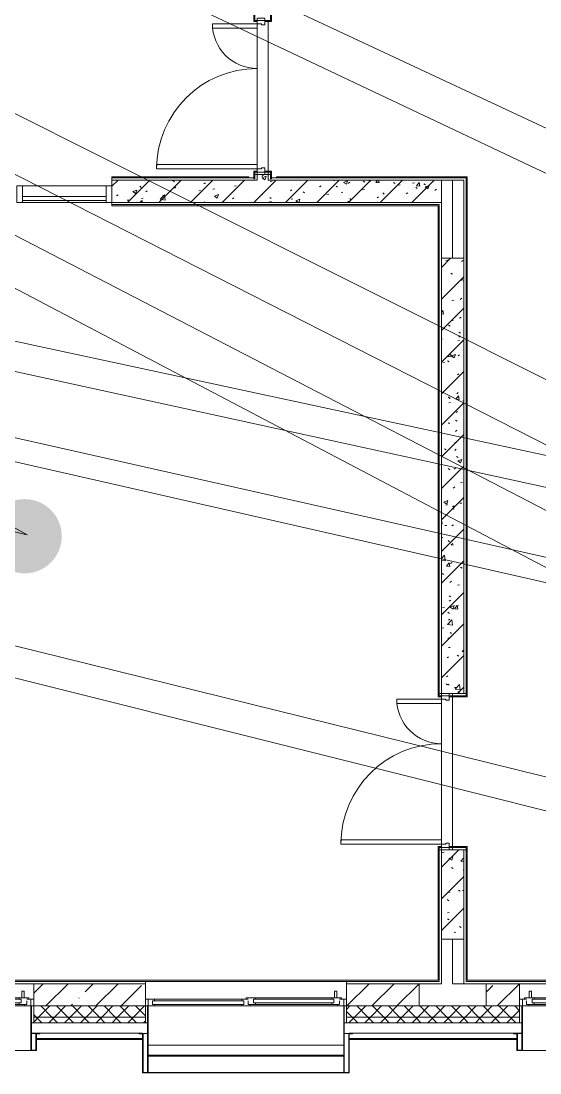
# Model space of a CAD drawing. Header units: millimetres. Extents: x -584918 to 2941280, y 3000189 to 4229862.
# Drawn here: x 190248 to 194893, y 3825766 to 3835191 of the extents above; entities that cross this region are included whole.
import ezdxf

# ---------------------------------------------------------------- set-up
doc = ezdxf.new("R2010")
doc.units = ezdxf.units.MM
doc.linetypes.add('ASVP_Невидимые', pattern=[5, 3, -2])
for name, color, linetype, lineweight in [('_ Окна', 7, 'Continuous', 0), ('Витраж', 7, 'Continuous', 0), ('Двери', 7, 'Continuous', 0), ('Обобщенные модели', 7, 'Continuous', 0), ('Ограждение', 7, 'Continuous', 0), ('Окна', 7, 'Continuous', 0), ('Панели витража', 7, 'Continuous', 0), ('Перекрытие', 7, 'Continuous', 0), ('Стены внутренние', 7, 'Continuous', 0), ('Стены наружные', 7, 'Continuous', 0), ('Стены несущие', 7, 'Continuous', 0), ('Стены отделка', 7, 'Continuous', 0), ('Стены перегородки', 7, 'Continuous', 0), ('Стены штриховка', 7, 'Continuous', 0), ('экспертиза ДУ', 1, 'Continuous', 0), ('экспертиза ДУ пояснения', 6, 'Continuous', 0)]:
    doc.layers.add(name, color=color, linetype=linetype, lineweight=lineweight)
pattern_1 = [(45, (184030.3, 3824416.36), (-141.4214, 141.4214), [])]
pattern_2 = [(50, (184030.3, 3824416.36), (364.368, -31.878), [38.1, -419.1]), (355, (184030.3, 3824416.36), (-70.486, 382.113), [30.48, -335.28]), (100.451, (184060.67, 3824413.7), (293.885, 350.233), [32.38, -356.18]), (46.184, (184030.3, 3824517.96), (542.158, -84.086), [57.15, -628.65]), (96.636, (184075.5, 3824510.96), (474.805, 494.855), [48.57, -534.27]), (351.184, (184030.3, 3824517.96), (474.81, 494.85), [45.72, -502.92]), (21, (184081.1, 3824492.56), (303.2285, -204.5305), [38.1, -419.1]), (326, (184081.1, 3824492.56), (123.604, 368.376), [30.48, -335.28]), (71.451, (184106.37, 3824475.52), (426.834, 163.843), [32.38, -356.18]), (37.5, (184030.3, 3824416.36), (6.1766, 169.1102), [16.764, -314.452, 16.764, -323.596, -336.55]), (37.5, (184030.3, 3824416.36), (6.1766, 169.1102), [-671.576, 16.764, -319.786]), (7.5, (184030.3, 3824416.36), (133.6389, 200.3615), [16.764, -177.292, 16.764, -306.832, -128.27]), (7.5, (184030.3, 3824416.36), (133.6389, 200.3615), [-517.652, 16.764, -111.506]), (327.5, (183917.02, 3824416.36), (271.1818, -11.4584), [16.764, -110.236, 16.764, -379.476, -525.78]), (327.5, (183917.02, 3824416.36), (271.1818, -11.4584), [-523.24, 16.764, -509.016]), (317.5, (183866.22, 3824416.36), (296.2585, 50.853), [16.764, -148.336, 16.764, -246.38, -373.38]), (317.5, (183866.22, 3824416.36), (296.2585, 50.853), [-428.244, 16.764, -356.616])]
pattern_3 = [(45, (184030.3, 3824416.36), (-224.5064, 224.5064), []), (45, (184254.8, 3824416.36), (-224.5064, 224.5064), [396.875, -79.375, 3.353, -76.022])]
pattern_4 = [(45, (184030.3, 3824416.36), (-235.732, 235.732), []), (45, (184187.46, 3824416.36), (-235.732, 235.732), [])]
pattern_5 = [(45, (184030.3, 3824416.36), (-70.7107, 70.7107), []), (135, (184030.3, 3824416.36), (-70.7107, -70.7107), [])]

# ---------------------------------------------------------------- blocks, each defined once
blk = doc.blocks.new('ASVP_ДверьДеревянная_2 полотна - Межкомнатная 1300х2000h_полотна_ Г Л _1220 в свету_-7533811-АР Этаж 02')
at = {"layer": 'Двери', "linetype": 'ASVP_Невидимые', "lineweight": 18}
for p, q in [((-680, 20), (-700, 20)), ((-700, 20), (-700, -50)), ((-680, -50), (-680, 20)), ((680, -50), (680, 20)), ((680, 20), (700, 20)), ((700, 20), (700, -50)), ((-700, -50), (-680, -50)), ((700, -50), (680, -50))]:
    blk.add_line(p, q, dxfattribs=at)
at = {"layer": 'Двери', "lineweight": 18}
for p, q in [((-680, 20), (-680, -50)), ((-640, 20), (-680, 20)), ((-640, -10), (-640, 20)), ((640, 20), (680, 20)), ((640, -10), (640, 20)), ((680, 20), (680, -50)), ((-680, -50), (-650, -50)), ((-650, -50), (-650, -10)), ((-650, -10), (-640, -10)), ((-610, -50), (-650, -50)), ((-650, -50), (-650, -450)), ((-610, -450), (-610, -50)), ((610, -950), (610, -50)), ((610, -50), (650, -50)), ((650, -10), (640, -10)), ((650, -50), (650, -10)), ((650, -50), (650, -950)), ((680, -50), (650, -50)), ((-650, -450), (-610, -450)), ((650, -950), (610, -950))]:
    blk.add_line(p, q, dxfattribs=at)
at = {"layer": 'Двери'}
for centre, radius, start, end in [((-650, -50), 400, 270, 0), ((650, -50), 900, 180, 270)]:
    blk.add_arc(centre, radius, start, end, dxfattribs=at)
blk = doc.blocks.new('ASVP_НАЛИЧНИК МДФ_Двери - Наличник дверной МДФ-7533812-АР Этаж 02')
at = {"layer": 'Обобщенные модели'}
for p, q in [((-740, 5), (-740, 0)), ((-740, 0), (-681, 0)), ((-675, 10), (-735, 10)), ((-681, 1), (-680, 1)), ((-681, 0), (-681, 1)), ((-680, 1), (-680, -50)), ((-670, -50), (-670, 5)), ((670, 5), (670, -50)), ((735, 10), (675, 10)), ((680, 1), (681, 1)), ((680, -50), (680, 1)), ((681, 1), (681, 0)), ((681, 0), (740, 0)), ((740, 0), (740, 5))]:
    blk.add_line(p, q, dxfattribs=at)
for centre, start, end in [((-735, 5), 90, 180), ((-675, 5), 360, 90), ((675, 5), 90, 180), ((735, 5), 0, 90)]:
    blk.add_arc(centre, 5, start, end, dxfattribs=at)
blk = doc.blocks.new('ASVP_НАЛИЧНИК МДФ_Двери - Наличник дверной МДФ-7488638-АР Этаж 02')
at = {"layer": 'Обобщенные модели'}
for p, q in [((-740, 5), (-740, 0)), ((-740, 0), (-681, 0)), ((-675, 10), (-735, 10)), ((-681, 1), (-680, 1)), ((-681, 0), (-681, 1)), ((-680, 1), (-680, -20)), ((-670, -20), (-670, 5)), ((670, 5), (670, -20)), ((735, 10), (675, 10)), ((680, 1), (681, 1)), ((680, -20), (680, 1)), ((681, 1), (681, 0)), ((681, 0), (740, 0)), ((740, 0), (740, 5))]:
    blk.add_line(p, q, dxfattribs=at)
for centre, start, end in [((-735, 5), 90, 180), ((-675, 5), 360, 90), ((675, 5), 90, 180), ((735, 5), 0, 90)]:
    blk.add_arc(centre, 5, start, end, dxfattribs=at)
blk = doc.blocks.new('ASVP_ДверьДеревянная_2 полотна - Межкомнатная 1300х2000h_полотна_ Г Л _1220 в свету_-7769643-АР Этаж 02')
at = {"layer": 'Двери', "linetype": 'ASVP_Невидимые', "lineweight": 18}
for p, q in [((-680, -30), (-700, -30)), ((-700, -30), (-700, -100)), ((-680, -100), (-680, -30)), ((680, -100), (680, -30)), ((680, -30), (700, -30)), ((700, -30), (700, -100)), ((-700, -100), (-680, -100)), ((700, -100), (680, -100))]:
    blk.add_line(p, q, dxfattribs=at)
at = {"layer": 'Двери', "lineweight": 18}
for p, q in [((-680, -30), (-680, -100)), ((-640, -30), (-680, -30)), ((-650, -100), (-650, -60)), ((-650, -60), (-640, -60)), ((-640, -60), (-640, -30)), ((640, -30), (680, -30)), ((640, -60), (640, -30)), ((650, -60), (640, -60)), ((650, -100), (650, -60)), ((680, -30), (680, -100)), ((-680, -100), (-650, -100)), ((-610, -100), (-650, -100)), ((-650, -100), (-650, -500)), ((-610, -500), (-610, -100)), ((610, -1000), (610, -100)), ((610, -100), (650, -100)), ((650, -100), (650, -1000)), ((680, -100), (650, -100)), ((-650, -500), (-610, -500)), ((650, -1000), (610, -1000))]:
    blk.add_line(p, q, dxfattribs=at)
at = {"layer": 'Двери'}
for centre, radius, start, end in [((-650, -100), 400, 270, 0), ((650, -100), 900, 180, 270)]:
    blk.add_arc(centre, radius, start, end, dxfattribs=at)
blk = doc.blocks.new('ASVP_НАЛИЧНИК МДФ_Двери - Наличник дверной МДФ-7488637-АР Этаж 02')
at = {"layer": 'Обобщенные модели'}
for p, q in [((-740, 5), (-740, 0)), ((-740, 0), (-681, 0)), ((-675, 10), (-735, 10)), ((-681, 1), (-680, 1)), ((-681, 0), (-681, 1)), ((-680, 1), (-680, -150)), ((-670, -150), (-670, 5)), ((670, 5), (670, -150)), ((735, 10), (675, 10)), ((680, 1), (681, 1)), ((680, -150), (680, 1)), ((681, 1), (681, 0)), ((681, 0), (740, 0)), ((740, 0), (740, 5))]:
    blk.add_line(p, q, dxfattribs=at)
for centre, start, end in [((-735, 5), 90, 180), ((-675, 5), 360, 90), ((675, 5), 90, 180), ((735, 5), 0, 90)]:
    blk.add_arc(centre, 5, start, end, dxfattribs=at)
blk = doc.blocks.new('ASVP_НАЛИЧНИК МДФ_Двери - Наличник дверной МДФ-V12-АР Этаж 02')
at = {"layer": 'Обобщенные модели'}
for p, q in [((-740, 5), (-740, 0)), ((-740, 0), (-681, 0)), ((-675, 10), (-735, 10)), ((-681, 1), (-680, 1)), ((-681, 0), (-681, 1)), ((-680, 1), (-680, -20)), ((-670, -20), (-670, 5)), ((670, 5), (670, -20)), ((735, 10), (675, 10)), ((680, 1), (681, 1)), ((680, -20), (680, 1)), ((681, 1), (681, 0)), ((681, 0), (740, 0)), ((740, 0), (740, 5))]:
    blk.add_line(p, q, dxfattribs=at)
for centre, start, end in [((-735, 5), 90, 180), ((-675, 5), 360, 90), ((675, 5), 90, 180), ((735, 5), 0, 90)]:
    blk.add_arc(centre, 5, start, end, dxfattribs=at)
blk = doc.blocks.new('Системная панель - Cтеклопакет Двухкамерный_36 мм-7511903-АР Этаж 02')
at = {"layer": 'Панели витража', "lineweight": 18}
for p, q in [((375, 18), (-375, 18)), ((-375, 18), (-375, -18)), ((375, -18), (375, 18)), ((-375, -18), (375, -18))]:
    blk.add_line(p, q, dxfattribs=at)
blk = doc.blocks.new('Прямоугольный импост - 50х150 мм-6338301-АР Этаж 02')
at = {"layer": 'Витраж', "lineweight": 18}
for p, q in [((-50, 115), (0, 115)), ((-50, -35), (-50, 115)), ((0, 115), (0, -35)), ((0, -35), (-50, -35))]:
    blk.add_line(p, q, dxfattribs=at)
blk = doc.blocks.new('Прямоугольный импост - 50х150 мм-6338307-АР Этаж 02')
at = {"layer": 'Витраж', "lineweight": 18}
for p, q in [((0, 115), (-50, 115)), ((-50, 115), (-50, -35)), ((0, -35), (0, 115)), ((-50, -35), (0, -35))]:
    blk.add_line(p, q, dxfattribs=at)
blk = doc.blocks.new('Окно_ПВХ_2Створки_1Фрамуга-верх - ОП_2100_h_х1750_2ст1фр-7975842-АР Этаж 02')
at = {"layer": '_ Окна'}
for p, q in [((-819, 100), (-900, 100)), ((-900, 100), (-900, 40)), ((-875, 40), (-875, 100)), ((-819, 86), (-819, 100)), ((38, 100), (-38, 100)), ((-38, 100), (-38, 86)), ((38, 86), (38, 100)), ((819, 100), (819, 86)), ((900, 100), (819, 100)), ((875, 40), (875, 100)), ((900, 40), (900, 100)), ((-900, 40), (-837, 40)), ((-855, 26), (-855, 40)), ((-770, 26), (-855, 26)), ((-837, 54), (-837, 86)), ((-837, 86), (-819, 86)), ((-770, 86), (-819, 86)), ((-788, 72), (-788, 40)), ((-770, 72), (-788, 72)), ((-788, 72), (-69, 72)), ((-788, 40), (-770, 40)), ((-788, 40), (-69, 40)), ((-770, 86), (-770, 72)), ((-770, 40), (-770, 26)), ((-87, 86), (-87, 72)), ((-87, 86), (-38, 86)), ((-87, 72), (-69, 72)), ((-87, 40), (-87, 26)), ((-69, 40), (-87, 40)), ((-2, 26), (-87, 26)), ((-69, 72), (-69, 40)), ((-38, 86), (-20, 86)), ((-20, 86), (-20, 54)), ((-20, 40), (20, 40)), ((-2, 40), (-2, 26)), ((20, 54), (20, 86)), ((20, 86), (38, 86)), ((20, 54), (837, 54)), ((20, 54), (38, 54)), ((38, 40), (20, 40)), ((38, 86), (819, 86)), ((38, 54), (38, 40)), ((819, 86), (837, 86)), ((819, 54), (819, 40)), ((837, 54), (819, 54)), ((837, 40), (819, 40)), ((837, 86), (837, 54)), ((837, 40), (900, 40))]:
    blk.add_line(p, q, dxfattribs=at)
at = {"layer": 'Окна'}
for p, q in [((-819, 100), (-38, 100)), ((38, 100), (819, 100)), ((-813.5, -34), (-813.5, 26)), ((-793.5, 26), (-793.5, -34)), ((-770, 86), (-87, 86)), ((-87, 26), (-770, 26)), ((819, 40), (38, 40)), ((-793.5, -34), (-813.5, -34))]:
    blk.add_line(p, q, dxfattribs=at)
blk = doc.blocks.new('Окно_ПВХ_2Створки_1Фрамуга-верх - ОП_2100_h_х1750_2ст1фр-7975843-АР Этаж 02')
at = {"layer": '_ Окна'}
for p, q in [((-900, -40), (-837, -40)), ((-900, -100), (-900, -40)), ((-875, -40), (-875, -100)), ((-855, -26), (-855, -40)), ((-770, -26), (-855, -26)), ((-837, -54), (-837, -86)), ((-837, -86), (-819, -86)), ((-819, -86), (-819, -100)), ((-770, -86), (-819, -86)), ((-788, -40), (-770, -40)), ((-788, -72), (-788, -40)), ((-788, -40), (-69, -40)), ((-770, -72), (-788, -72)), ((-788, -72), (-69, -72)), ((-770, -40), (-770, -26)), ((-770, -86), (-770, -72)), ((-2, -26), (-87, -26)), ((-87, -40), (-87, -26)), ((-69, -40), (-87, -40)), ((-87, -72), (-69, -72)), ((-87, -86), (-87, -72)), ((-87, -86), (-38, -86)), ((-69, -72), (-69, -40)), ((-38, -86), (-20, -86)), ((-38, -100), (-38, -86)), ((-20, -40), (20, -40)), ((-20, -86), (-20, -54)), ((-2, -40), (-2, -26)), ((38, -40), (20, -40)), ((20, -54), (20, -86)), ((20, -54), (837, -54)), ((20, -54), (38, -54)), ((20, -86), (38, -86)), ((38, -54), (38, -40)), ((38, -86), (38, -100)), ((38, -86), (819, -86)), ((837, -40), (819, -40)), ((819, -54), (819, -40)), ((837, -54), (819, -54)), ((819, -86), (837, -86)), ((819, -100), (819, -86)), ((837, -40), (900, -40)), ((837, -86), (837, -54)), ((875, -40), (875, -100)), ((900, -40), (900, -100)), ((-819, -100), (-900, -100)), ((38, -100), (-38, -100)), ((900, -100), (819, -100))]:
    blk.add_line(p, q, dxfattribs=at)
at = {"layer": 'Окна'}
for p, q in [((-793.5, 34), (-813.5, 34)), ((-813.5, 34), (-813.5, -26)), ((-793.5, -26), (-793.5, 34)), ((-87, -26), (-770, -26)), ((-770, -86), (-87, -86)), ((819, -40), (38, -40)), ((-819, -100), (-38, -100)), ((38, -100), (819, -100))]:
    blk.add_line(p, q, dxfattribs=at)
blk = doc.blocks.new('Откос с зашивкой _верх_низ_ - Откос-7920943-АР Этаж 02')
at = {"layer": 'Обобщенные модели'}
for p, q in [((-880, 300), (-880, -100)), ((-875, -100), (-875, 300)), ((875, 300), (875, -100)), ((880, -100), (880, 300)), ((-920, 55), (-955, 55)), ((-955, 55), (-955, 50)), ((-955, 50), (-925, 50)), ((-925, 50), (-925, -100)), ((-920, -95), (-920, 55)), ((-920, 55), (-880, 55)), ((880, 55), (920, 55)), ((955, 55), (920, 55)), ((920, 55), (920, -95)), ((925, -100), (925, 50)), ((925, 50), (955, 50)), ((955, 50), (955, 55)), ((-925, -100), (-875, -100)), ((-875, -95), (-920, -95)), ((-880, -100), (-875, -100)), ((-875, -100), (-875, -95)), ((-875, -100), (875, -100)), ((875, -100), (-875, -100)), ((920, -95), (875, -95)), ((875, -95), (875, -100)), ((875, -100), (880, -100)), ((875, -100), (925, -100))]:
    blk.add_line(p, q, dxfattribs=at)
blk = doc.blocks.new('Откос с зашивкой _верх_низ_ - Откос-7944822-АР Этаж 02')
at = {"layer": 'Обобщенные модели'}
for p, q in [((-880, 300), (-880, -300)), ((-875, -300), (-875, 300)), ((875, 300), (875, -300)), ((880, -300), (880, 300)), ((-920, 55), (-955, 55)), ((-955, 55), (-955, 50)), ((-955, 50), (-925, 50)), ((-925, 50), (-925, -300)), ((-920, -295), (-920, 55)), ((-920, 55), (-880, 55)), ((880, 55), (920, 55)), ((955, 55), (920, 55)), ((920, 55), (920, -295)), ((925, -300), (925, 50)), ((925, 50), (955, 50)), ((955, 50), (955, 55)), ((-875, -50), (875, -50)), ((-925, -300), (-875, -300)), ((-875, -295), (-920, -295)), ((-880, -300), (-875, -300)), ((-875, -300), (-875, -295)), ((875, -295), (-875, -295)), ((-875, -300), (875, -300)), ((875, -300), (-875, -300)), ((920, -295), (875, -295)), ((875, -295), (875, -300)), ((875, -300), (880, -300)), ((875, -300), (925, -300))]:
    blk.add_line(p, q, dxfattribs=at)
blk = doc.blocks.new('Откос с зашивкой _верх_низ_ - Откос-V93-АР Этаж 02')
at = {"layer": 'Обобщенные модели'}
for p, q in [((-580, 300), (-580, -100)), ((-575, -100), (-575, 300)), ((575, 300), (575, -100)), ((580, -100), (580, 300)), ((-620, 55), (-655, 55)), ((-655, 55), (-655, 50)), ((-655, 50), (-625, 50)), ((-625, 50), (-625, -100)), ((-620, -95), (-620, 55)), ((-620, 55), (-580, 55)), ((580, 55), (620, 55)), ((655, 55), (620, 55)), ((620, 55), (620, -95)), ((625, -100), (625, 50)), ((625, 50), (655, 50)), ((655, 50), (655, 55)), ((-625, -100), (-575, -100)), ((-575, -95), (-620, -95)), ((-580, -100), (-575, -100)), ((-575, -100), (-575, -95)), ((-575, -100), (575, -100)), ((575, -100), (-575, -100)), ((620, -95), (575, -95)), ((575, -95), (575, -100)), ((575, -100), (580, -100)), ((575, -100), (625, -100))]:
    blk.add_line(p, q, dxfattribs=at)
blk = doc.blocks.new('Окно_ПВХ_1Створка_1Фрамуга-верх - ОП_2100_h_х1150_1ст1фр-V86-АР Этаж 02')
at = {"layer": '_ Окна'}
for p, q in [((-519, 100), (-600, 100)), ((-600, 100), (-600, 40)), ((-575, 40), (-575, 100)), ((-519, 86), (-519, 100)), ((519, 100), (519, 86)), ((600, 100), (519, 100)), ((575, 40), (575, 100)), ((600, 40), (600, 100)), ((-600, 40), (-537, 40)), ((-555, 26), (-555, 40)), ((-470, 26), (-555, 26)), ((-537, 54), (-537, 86)), ((-537, 86), (-519, 86)), ((-470, 86), (-519, 86)), ((-488, 72), (-488, 40)), ((-470, 72), (-488, 72)), ((-488, 72), (488, 72)), ((-488, 40), (-470, 40)), ((-488, 40), (488, 40)), ((-470, 86), (-470, 72)), ((-470, 40), (-470, 26)), ((470, 86), (470, 72)), ((470, 86), (519, 86)), ((470, 72), (488, 72)), ((470, 40), (470, 26)), ((488, 40), (470, 40)), ((555, 26), (470, 26)), ((488, 72), (488, 40)), ((519, 86), (537, 86)), ((537, 86), (537, 54)), ((537, 40), (600, 40)), ((555, 40), (555, 26))]:
    blk.add_line(p, q, dxfattribs=at)
at = {"layer": 'Окна'}
for p, q in [((-519, 100), (519, 100)), ((-513.5, -34), (-513.5, 26)), ((-493.5, 26), (-493.5, -34)), ((-470, 86), (470, 86)), ((470, 26), (-470, 26)), ((-493.5, -34), (-513.5, -34))]:
    blk.add_line(p, q, dxfattribs=at)
blk = doc.blocks.new('Ограждение 26 - Ограждение 1-7951586-АР Этаж 02')
at = {"layer": 'Ограждение'}
for p, q in [((7355.9, 1509.3), (9105.9, 1509.3)), ((9105.9, 1499.3), (7355.9, 1499.3))]:
    blk.add_line(p, q, dxfattribs=at)

msp = doc.modelspace()

# ---------------------------------------------------------------- hatches: boundary and pattern name
at = {"layer": 'Стены внутренние'}
h = msp.add_hatch(dxfattribs=at)
h.set_pattern_fill('FP_1', color=256, style=0, pattern_type=2)
h.set_pattern_definition(pattern_1)
h.paths.add_polyline_path([(192461.203, 3833765.697), (192461.203, 3833815.697), (192361.203, 3833815.697), (192361.203, 3833765.697)])
h.paths.add_polyline_path([(192361.203, 3835215.697), (192461.203, 3835215.697), (192461.203, 3835365.697), (192361.203, 3835365.697), (192361.203, 3835358.761)])
h = msp.add_hatch(dxfattribs=at)
h.set_pattern_fill('FP_2', color=256, style=0, pattern_type=2)
h.set_pattern_definition(pattern_2)
h.paths.add_polyline_path([(192461.203, 3833765.697), (192461.203, 3833815.697), (192361.203, 3833815.697), (192361.203, 3833765.697)])
h.paths.add_polyline_path([(192361.203, 3835215.697), (192461.203, 3835215.697), (192461.203, 3835365.697), (192361.203, 3835365.697), (192361.203, 3835358.761)])
h = msp.add_hatch(dxfattribs=at)
h.set_pattern_fill('FP_1', color=256, style=0, pattern_type=2)
h.set_pattern_definition(pattern_1)
h.paths.add_polyline_path([(193477.382, 3833565.697), (194011.203, 3833565.697), (194011.203, 3833765.697), (191061.203, 3833765.697), (191061.203, 3833565.697), (192541.011, 3833565.697)])
h = msp.add_hatch(dxfattribs=at)
h.set_pattern_fill('FP_2', color=256, style=0, pattern_type=2)
h.set_pattern_definition(pattern_2)
h.paths.add_polyline_path([(193477.382, 3833565.697), (194011.203, 3833565.697), (194011.203, 3833765.697), (191061.203, 3833765.697), (191061.203, 3833565.697), (192541.011, 3833565.697)])
h = msp.add_hatch(dxfattribs=at)
h.set_pattern_fill('FP_1', color=256, style=0, pattern_type=2)
h.set_pattern_definition(pattern_1)
h.paths.add_polyline_path([(194111.203, 3826965.697), (194211.203, 3826965.697), (194211.203, 3827765.697), (194011.203, 3827765.697), (194011.203, 3826965.697)])
h.paths.add_polyline_path([(194081.203, 3829165.697), (194211.203, 3829165.697), (194211.203, 3833065.697), (194011.203, 3833065.697), (194011.203, 3829165.697)])
h = msp.add_hatch(dxfattribs=at)
h.set_pattern_fill('FP_2', color=256, style=0, pattern_type=2)
h.set_pattern_definition(pattern_2)
h.paths.add_polyline_path([(194111.203, 3826965.697), (194211.203, 3826965.697), (194211.203, 3827765.697), (194011.203, 3827765.697), (194011.203, 3826965.697)])
h.paths.add_polyline_path([(194081.203, 3829165.697), (194211.203, 3829165.697), (194211.203, 3833065.697), (194011.203, 3833065.697), (194011.203, 3829165.697)])
h = msp.add_hatch(dxfattribs=at)
h.set_pattern_fill('FP_8', color=256, style=0, pattern_type=2)
h.set_pattern_definition(pattern_3)
h.paths.add_polyline_path([(193506.886, 3826365.697), (193811.203, 3826365.697), (193811.203, 3826565.697), (193161.203, 3826565.697), (193161.203, 3826365.697)])
h.paths.add_polyline_path([(191361.203, 3826365.697), (191361.203, 3826565.697), (190361.203, 3826565.697), (190361.203, 3826365.697), (191092.198, 3826365.697)])
h.paths.add_polyline_path([(189161.203, 3826365.697), (189161.203, 3826565.697), (188561.203, 3826565.697), (188561.203, 3826365.697), (188677.51, 3826365.697)])
h.paths.add_polyline_path([(187536.203, 3826365.697), (187561.203, 3826365.697), (187561.203, 3826565.697), (187061.203, 3826565.697), (187061.203, 3826365.697)])
h = msp.add_hatch(dxfattribs=at)
h.set_pattern_fill('FP_8', color=256, style=0, pattern_type=2)
h.set_pattern_definition(pattern_3)
h.paths.add_polyline_path([(198911.203, 3826365.697), (199590.203, 3826365.697), (199590.203, 3826565.697), (198911.203, 3826565.697), (198911.203, 3826379.697)])
h.paths.add_polyline_path([(194711.203, 3826365.697), (194711.203, 3826565.697), (194411.203, 3826565.697), (194411.203, 3826365.697), (194691.203, 3826365.697)])
h.paths.add_polyline_path([(197370.387, 3826365.697), (197711.203, 3826365.697), (197711.203, 3826565.697), (196511.203, 3826565.697), (196511.203, 3826365.697)])
at = {"layer": 'Стены наружные'}
h = msp.add_hatch(dxfattribs=at)
h.set_pattern_fill('FP_36', color=256, style=0, pattern_type=2)
h.set_pattern_definition(pattern_5)
h.paths.add_polyline_path([(199761.203, 3826265.697), (199811.203, 3826265.697), (199811.203, 3826365.697), (198911.203, 3826365.697), (198911.203, 3826265.697), (199590.203, 3826265.697)])
h.paths.add_polyline_path([(197370.387, 3826265.697), (197711.203, 3826265.697), (197711.203, 3826365.697), (196511.203, 3826365.697), (196511.203, 3826265.697), (196531.203, 3826265.697)])
h.paths.add_polyline_path([(193506.886, 3826265.697), (194711.203, 3826265.697), (194711.203, 3826365.697), (193161.203, 3826365.697), (193161.203, 3826265.697), (193186.203, 3826265.697)])
h.paths.add_polyline_path([(191361.203, 3826265.697), (191361.203, 3826365.697), (190361.203, 3826365.697), (190361.203, 3826265.697), (191092.198, 3826265.697)])
h.paths.add_polyline_path([(188677.51, 3826265.697), (189161.203, 3826265.697), (189161.203, 3826365.697), (188561.203, 3826365.697), (188561.203, 3826265.697)])
h.paths.add_polyline_path([(186745.759, 3826265.697), (187561.203, 3826265.697), (187561.203, 3826365.697), (186411.203, 3826365.697), (186412.156, 3826265.697), (186511.203, 3826265.697)])
h = msp.add_hatch(dxfattribs=at)
h.set_pattern_fill('FP_36', color=256, style=0, pattern_type=2)
h.set_pattern_definition(pattern_5)
h.paths.add_polyline_path([(199590.203, 3826215.697), (199761.203, 3826215.697), (199761.203, 3826265.697), (198911.203, 3826265.697), (198911.203, 3826215.697), (199302.138, 3826215.697)])
h.paths.add_polyline_path([(197686.203, 3826215.697), (197711.203, 3826215.697), (197711.203, 3826265.697), (196511.203, 3826265.697), (196511.203, 3826215.697), (197370.387, 3826215.697)])
h.paths.add_polyline_path([(194691.203, 3826215.697), (194711.203, 3826215.697), (194711.203, 3826265.697), (193161.203, 3826265.697), (193161.203, 3826215.697), (194472.762, 3826215.697)])
h.paths.add_polyline_path([(191361.203, 3826215.697), (191361.203, 3826265.697), (190361.203, 3826265.697), (190361.203, 3826215.697), (191092.198, 3826215.697)])
h.paths.add_polyline_path([(189161.203, 3826215.697), (189161.203, 3826265.697), (188561.203, 3826265.697), (188561.203, 3826215.697), (188677.51, 3826215.697)])
h.paths.add_polyline_path([(186511.203, 3826215.697), (187561.203, 3826215.697), (187561.203, 3826265.697), (186361.203, 3826265.697), (186361.203, 3826215.697), (186412.632, 3826215.697)])
h = msp.add_hatch(dxfattribs=at)
h.set_pattern_fill('FP_17', color=256, style=0, pattern_type=2)
h.set_pattern_definition(pattern_4)
h.paths.add_polyline_path([(191336.203, 3826065.697), (191336.203, 3826073.697), (190386.203, 3826073.697), (190386.203, 3826065.697), (191092.198, 3826065.697)])
h = msp.add_hatch(dxfattribs=at)
h.set_pattern_fill('FP_17', color=256, style=0, pattern_type=2)
h.set_pattern_definition(pattern_4)
h.paths.add_polyline_path([(194686.203, 3826065.697), (194686.203, 3826073.697), (193186.203, 3826073.697), (193186.203, 3826065.697), (194472.762, 3826065.697)])
at = {"layer": 'экспертиза ДУ', "lineweight": 0}
h = msp.add_hatch(color=30, dxfattribs=at)
edge = h.paths.add_edge_path()
edge.add_arc((190280.004, 3830574.55), 332.544, 0, 360)

# ---------------------------------------------------------------- linework, layer by layer
at = {"layer": 'Перекрытие'}
for p, q in [((192461.203, 3835185.697), (192461.203, 3833845.697)), ((192361.203, 3833905.697), (192361.203, 3835125.697)), ((192461.203, 3833835.697), (192461.203, 3833815.697)), ((190261.203, 3833715.697), (191011.203, 3833715.697)), ((194111.203, 3833765.697), (194111.203, 3833065.697)), ((191011.203, 3833565.697), (190261.203, 3833565.697)), ((194111.203, 3829165.697), (194111.203, 3829145.697)), ((194011.203, 3827855.697), (194011.203, 3829075.697)), ((194111.203, 3829135.697), (194111.203, 3827795.697)), ((194111.203, 3827785.697), (194111.203, 3827765.697)), ((194111.203, 3826965.697), (194111.203, 3826565.697)), ((194111.203, 3826565.697), (194211.203, 3826565.697))]:
    msp.add_line(p, q, dxfattribs=at)
at = {"layer": 'Стены внутренние'}
for p, q in [((191061.203, 3833795.697), (192286.203, 3833795.697)), ((191061.203, 3833795.697), (191061.203, 3833785.697)), ((192286.203, 3833795.697), (192286.203, 3833785.697)), ((192536.203, 3833795.697), (194241.203, 3833795.697)), ((192536.203, 3833795.697), (192536.203, 3833785.697)), ((194241.203, 3833795.697), (194241.203, 3829205.697)), ((191061.203, 3833535.697), (191061.203, 3833545.697)), ((193981.203, 3833535.697), (191061.203, 3833535.697)), ((193981.203, 3829205.697), (193981.203, 3833535.697)), ((193981.203, 3829205.697), (193986.203, 3829205.697)), ((194241.203, 3829205.697), (194236.203, 3829205.697)), ((193981.203, 3826595.697), (193981.203, 3827725.697)), ((193981.203, 3827725.697), (193986.203, 3827725.697)), ((194241.203, 3827725.697), (194236.203, 3827725.697)), ((194241.203, 3827725.697), (194241.203, 3826595.697)), ((186741.203, 3826595.697), (193981.203, 3826595.697)), ((191361.203, 3826585.697), (193161.203, 3826585.697)), ((194241.203, 3826595.697), (199881.203, 3826595.697))]:
    msp.add_line(p, q, dxfattribs=at)
at = {"layer": 'Стены наружные'}
for p, q in [((190361.203, 3826215.697), (190341.203, 3826215.697)), ((191381.203, 3826215.697), (191361.203, 3826215.697)), ((193161.203, 3826215.697), (193141.203, 3826215.697)), ((194731.203, 3826215.697), (194711.203, 3826215.697)), ((190341.203, 3826123.697), (190386.203, 3826123.697)), ((194686.203, 3826123.697), (194731.203, 3826123.697))]:
    msp.add_line(p, q, dxfattribs=at)
at = {"layer": 'Стены несущие'}
for p, q in [((192361.203, 3833765.697), (192361.203, 3833815.697)), ((192461.203, 3833815.697), (192431.203, 3833815.697)), ((192461.203, 3833765.697), (192461.203, 3833815.697)), ((192361.203, 3833765.697), (191061.203, 3833765.697)), ((191061.203, 3833765.697), (191061.203, 3833565.697)), ((194011.203, 3833765.697), (192461.203, 3833765.697)), ((194011.203, 3833565.697), (194011.203, 3833765.697)), ((191061.203, 3833565.697), (194011.203, 3833565.697)), ((194211.203, 3833065.697), (194011.203, 3833065.697)), ((194011.203, 3833065.697), (194011.203, 3829165.697)), ((194211.203, 3829165.697), (194211.203, 3833065.697)), ((194081.203, 3829165.697), (194211.203, 3829165.697)), ((194011.203, 3827765.697), (194011.203, 3826965.697)), ((194211.203, 3827765.697), (194081.203, 3827765.697)), ((194211.203, 3826965.697), (194211.203, 3827765.697)), ((194011.203, 3826965.697), (194211.203, 3826965.697)), ((190361.203, 3826565.697), (190361.203, 3826425.697)), ((191361.203, 3826565.697), (190361.203, 3826565.697)), ((191361.203, 3826425.697), (191361.203, 3826565.697)), ((193161.203, 3826565.697), (193161.203, 3826425.697)), ((193811.203, 3826565.697), (193161.203, 3826565.697)), ((193811.203, 3826365.697), (193811.203, 3826565.697)), ((194711.203, 3826565.697), (194411.203, 3826565.697)), ((194411.203, 3826565.697), (194411.203, 3826365.697)), ((194711.203, 3826425.697), (194711.203, 3826565.697)), ((190361.203, 3826365.697), (191361.203, 3826365.697)), ((193161.203, 3826365.697), (193811.203, 3826365.697)), ((194411.203, 3826365.697), (194711.203, 3826365.697))]:
    msp.add_line(p, q, dxfattribs=at)
at = {"layer": 'Стены отделка'}
for p, q in [((192341.203, 3833785.697), (191061.203, 3833785.697)), ((191061.203, 3833785.697), (191061.203, 3833765.697)), ((192361.203, 3833815.697), (192341.203, 3833815.697)), ((192341.203, 3833815.697), (192341.203, 3833785.697)), ((192481.203, 3833815.697), (192461.203, 3833815.697)), ((192481.203, 3833785.697), (192481.203, 3833815.697)), ((194231.203, 3833785.697), (192481.203, 3833785.697)), ((194231.203, 3829165.697), (194231.203, 3833785.697)), ((194011.203, 3833765.697), (194211.203, 3833765.697)), ((194211.203, 3833765.697), (194211.203, 3833065.697)), ((191061.203, 3833565.697), (191061.203, 3833545.697)), ((191061.203, 3833545.697), (193991.203, 3833545.697)), ((193991.203, 3833545.697), (193991.203, 3829165.697)), ((194011.203, 3833065.697), (194011.203, 3833565.697)), ((193991.203, 3829165.697), (194011.203, 3829165.697)), ((194211.203, 3829165.697), (194231.203, 3829165.697)), ((194011.203, 3827765.697), (193991.203, 3827765.697)), ((193991.203, 3827765.697), (193991.203, 3826585.697)), ((194231.203, 3827765.697), (194211.203, 3827765.697)), ((194231.203, 3826585.697), (194231.203, 3827765.697)), ((194011.203, 3826565.697), (194011.203, 3826965.697)), ((194211.203, 3826965.697), (194211.203, 3826565.697)), ((191361.203, 3826585.697), (188561.203, 3826585.697)), ((189161.203, 3826565.697), (190361.203, 3826565.697)), ((191361.203, 3826565.697), (191361.203, 3826585.697)), ((193991.203, 3826585.697), (193161.203, 3826585.697)), ((193161.203, 3826585.697), (193161.203, 3826565.697)), ((193811.203, 3826565.697), (194011.203, 3826565.697)), ((194211.203, 3826565.697), (199911.203, 3826565.697)), ((199891.203, 3826585.697), (194231.203, 3826585.697)), ((191336.203, 3826123.697), (190386.203, 3826123.697)), ((190386.203, 3826123.697), (190386.203, 3826065.697)), ((190386.203, 3826065.697), (191336.203, 3826065.697)), ((191336.203, 3826065.697), (191336.203, 3826123.697)), ((194686.203, 3826123.697), (193186.203, 3826123.697)), ((193186.203, 3826123.697), (193186.203, 3826065.697)), ((193186.203, 3826065.697), (194686.203, 3826065.697)), ((194686.203, 3826065.697), (194686.203, 3826123.697))]:
    msp.add_line(p, q, dxfattribs=at)
at = {"layer": 'Стены перегородки'}
for p, q in [((190361.203, 3826365.697), (190361.203, 3826215.697)), ((191361.203, 3826215.697), (191361.203, 3826365.697)), ((193161.203, 3826365.697), (193161.203, 3826215.697)), ((194411.203, 3826365.697), (193811.203, 3826365.697)), ((194711.203, 3826215.697), (194711.203, 3826365.697)), ((190361.203, 3826215.697), (191361.203, 3826215.697)), ((193161.203, 3826215.697), (194711.203, 3826215.697))]:
    msp.add_line(p, q, dxfattribs=at)
at = {"layer": 'Стены штриховка'}
for p, q in [((190361.203, 3826265.697), (191361.203, 3826265.697)), ((193161.203, 3826265.697), (194711.203, 3826265.697)), ((191336.203, 3826073.697), (190386.203, 3826073.697)), ((193186.203, 3826073.697), (194686.203, 3826073.697))]:
    msp.add_line(p, q, dxfattribs=at)
at = {"layer": 'экспертиза ДУ'}
for points in [[(104537.279, 3850758.128), (190303.722, 3830587.545)], [(196251.948, 3830728.236), (104537.279, 3850758.128)], [(104537.279, 3850758.128), (197324.351, 3830787.504)], [(202853.373, 3826133.956), (104537.279, 3850758.128)], [(104537.279, 3850758.128), (203742.915, 3826246.124)], [(209860.825, 3826760.098), (104537.279, 3850758.128)], [(104537.279, 3850758.128), (210809.562, 3826812.887)]]:
    msp.add_lwpolyline(points, dxfattribs=at)
at = {"layer": 'экспертиза ДУ пояснения'}
for points in [[(127632.222, 3865719.663), (190303.722, 3830587.545)], [(196251.948, 3830728.236), (127632.222, 3865719.663)], [(127632.222, 3865719.663), (197324.351, 3830787.504)], [(202853.373, 3826133.956), (127632.222, 3865719.663)], [(127632.222, 3865719.663), (203742.915, 3826246.124)], [(209860.825, 3826760.098), (127632.222, 3865719.663)], [(127632.222, 3865719.663), (210809.562, 3826812.887)]]:
    msp.add_lwpolyline(points, dxfattribs=at)

# ---------------------------------------------------------------- block references
at = {"layer": 'Витраж', "extrusion": (0, 0, -1)}
msp.add_blockref('Прямоугольный импост - 50х150 мм-6338301-АР Этаж 02', (-190211.203, 3833600.697), dxfattribs=at)
at = {"layer": 'Витраж'}
msp.add_blockref('Прямоугольный импост - 50х150 мм-6338307-АР Этаж 02', (191061.203, 3833600.697), dxfattribs=at)
at = {"layer": 'Двери'}
for name, p, rotation in [('ASVP_ДверьДеревянная_2 полотна - Межкомнатная 1300х2000h_полотна_ Г Л _1220 в свету_-7533811-АР Этаж 02', (192411.203, 3834515.697), 270.0000000000417), ('ASVP_ДверьДеревянная_2 полотна - Межкомнатная 1300х2000h_полотна_ Г Л _1220 в свету_-7769643-АР Этаж 02', (194111.203, 3828465.697), 270.0000000000001)]:
    msp.add_blockref(name, p, dxfattribs=dict(at, rotation=rotation))
at = {"layer": 'Обобщенные модели'}
for name, p, rotation in [('ASVP_НАЛИЧНИК МДФ_Двери - Наличник дверной МДФ-7488638-АР Этаж 02', (192341.203, 3834515.697), 90.00000000004187), ('ASVP_НАЛИЧНИК МДФ_Двери - Наличник дверной МДФ-7533812-АР Этаж 02', (192481.203, 3834515.697), 270.0000000000417), ('ASVP_НАЛИЧНИК МДФ_Двери - Наличник дверной МДФ-V12-АР Этаж 02', (193991.203, 3828465.697), 90.00000000000031), ('ASVP_НАЛИЧНИК МДФ_Двери - Наличник дверной МДФ-7488637-АР Этаж 02', (194231.203, 3828465.697), 270.0000000000001)]:
    msp.add_blockref(name, p, dxfattribs=dict(at, rotation=rotation))
for name, p in [('Откос с зашивкой _верх_низ_ - Откос-V93-АР Этаж 02', (189761.203, 3826065.697)), ('Откос с зашивкой _верх_низ_ - Откос-7944822-АР Этаж 02', (192261.203, 3826065.697)), ('Откос с зашивкой _верх_низ_ - Откос-7920943-АР Этаж 02', (195611.203, 3826065.697))]:
    msp.add_blockref(name, p, dxfattribs=at)
at = {"layer": 'Ограждение'}
msp.add_blockref('Ограждение 26 - Ограждение 1-7951586-АР Этаж 02', (184030.304, 3824416.364), dxfattribs=at)
at = {"layer": 'Окна', "rotation": 180}
for name, p in [('Окно_ПВХ_1Створка_1Фрамуга-верх - ОП_2100_h_х1150_1ст1фр-V86-АР Этаж 02', (189761.203, 3826465.697)), ('Окно_ПВХ_2Створки_1Фрамуга-верх - ОП_2100_h_х1750_2ст1фр-7975842-АР Этаж 02', (192261.203, 3826465.697))]:
    msp.add_blockref(name, p, dxfattribs=at)
at = {"layer": 'Окна'}
msp.add_blockref('Окно_ПВХ_2Створки_1Фрамуга-верх - ОП_2100_h_х1750_2ст1фр-7975843-АР Этаж 02', (195611.203, 3826465.697), dxfattribs=at)
at = {"layer": 'Панели витража', "rotation": 180}
msp.add_blockref('Системная панель - Cтеклопакет Двухкамерный_36 мм-7511903-АР Этаж 02', (190636.203, 3833600.697), dxfattribs=at)

doc.saveas('drawing.dxf')
